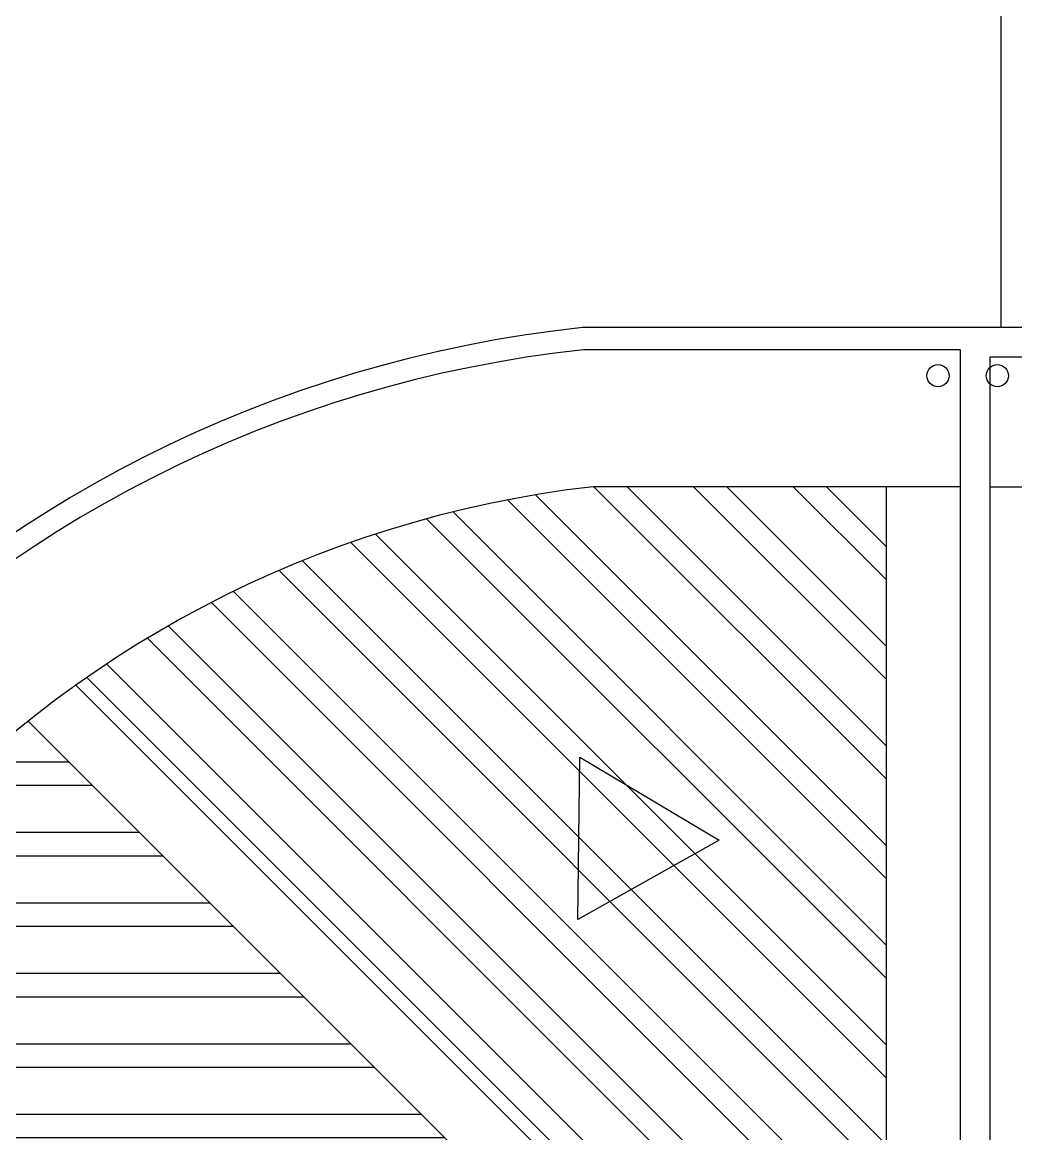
# Model space of a CAD drawing. Header units: millimetres. Extents: x 1887 to 2405, y 1100 to 1335.
# Drawn here: x 2217.2 to 2223.91, y 1171.13 to 1178.64 of the extents above; entities that cross this region are included whole.
import ezdxf

# ---------------------------------------------------------------- set-up
doc = ezdxf.new("R2010")
doc.units = ezdxf.units.MM
for name, color, linetype in [('AR-ALV', 2, 'Continuous'), ('AR-ALV-V', 2, 'Continuous'), ('AR-TALUDE', 1, 'Continuous'), ('AR-TELHA', 2, 'Continuous'), ('AR-TELHA-H', 1, 'Continuous'), ('insercao', 4, 'Continuous'), ('Layer1', 1, 'Continuous'), ('TIGRECAD', 2, 'Continuous')]:
    doc.layers.add(name, color=color, linetype=linetype)

# ---------------------------------------------------------------- blocks, each defined once
blk = doc.blocks.new('pe-bl03-aud-cobertura')
at = {"layer": 'AR-TELHA-H'}
h = blk.add_hatch(dxfattribs=at)
h.set_pattern_fill('ANSI32', color=256, scale=0.05, angle=90, style=0)
h.paths.add_polyline_path([(92.275, -79.5), (90.2959, -79.5, 0.126856), (86.7998, -80.842), (92.275, -86.3172)])
h = blk.add_hatch(dxfattribs=at)
h.set_pattern_fill('ANSI32', color=256, scale=0.05, angle=135, style=0)
h.paths.add_polyline_path([(86.4772, -81.0851, 0.221357), (83.6539, -86.75), (92.1422, -86.75)])
h.paths.add_polyline_path([(92.1422, -87.15), (83.6539, -87.15, 0.221357), (86.4772, -92.8149)])
at = {"layer": 'AR-ALV'}
blk.add_line((92.775, -78.575), (90.2301, -78.575), dxfattribs=at)
at = {"layer": 'AR-ALV-V'}
for p, q in [((93.05, -73.2), (93.05, -78.425)), ((113.65, -78.425), (90.2221, -78.425)), ((92.775, -78.575), (92.775, -95.225)), ((113.45, -78.625), (92.975, -78.625)), ((92.975, -78.625), (92.975, -95.175))]:
    blk.add_line(p, q, dxfattribs=at)
for radius, start, end in [(8.565, 96.09825, 259.94563), (8.415, 96.15242, 259.85618)]:
    blk.add_arc((91.132, -86.9415), radius, start, end, dxfattribs=at)
at = {"layer": 'AR-TELHA'}
for p, q in [((92.775, -79.5), (90.2959, -79.5)), ((92.275, -79.5), (92.275, -86.3172)), ((92.975, -79.5), (113.45, -79.5)), ((92.275, -86.3172), (86.7998, -80.842)), ((92.1422, -86.75), (86.4772, -81.0851))]:
    blk.add_line(p, q, dxfattribs=at)
blk.add_arc((91.15, -86.95), 7.4988, 96.53996, 263.46004, dxfattribs=at)
at = {"layer": 'TIGRECAD'}
for centre in [(92.625, -78.75), (93.0265, -78.75)]:
    blk.add_circle(centre, 0.075, dxfattribs=at)

msp = doc.modelspace()

# ---------------------------------------------------------------- linework, layer by layer
at = {"layer": 'AR-TALUDE'}
msp.add_open_spline([(2209.6023, 1181.907), (2210.1055, 1175.4093), (2212.7919, 1160.4134), (2230.1765, 1147.2677), (2241.402, 1149.9808), (2249.6832, 1155.6803), (2256.8602, 1168.1826), (2261.8663, 1179.1126), (2266.4303, 1187.8269), (2268.4755, 1193.7303)], degree=3, knots=[0.874603, 0.874603, 0.874603, 0.874603, 13.033613, 24.300817, 33.994288, 45.623477, 57.311406, 66.544355, 85.146679, 85.146679, 85.146679, 85.146679], dxfattribs=at)
at = {"layer": 'Layer1'}
msp.add_lwpolyline([(2220.9647, 1173.6699), (2221.9071, 1173.1095), (2220.9506, 1172.5735)], close=True, dxfattribs=at)

# ---------------------------------------------------------------- block references
at = {"layer": 'insercao', "ltscale": 10}
msp.add_blockref('pe-bl03-aud-cobertura', (2130.7597, 1254.9985), dxfattribs=at)

doc.saveas('drawing.dxf')
